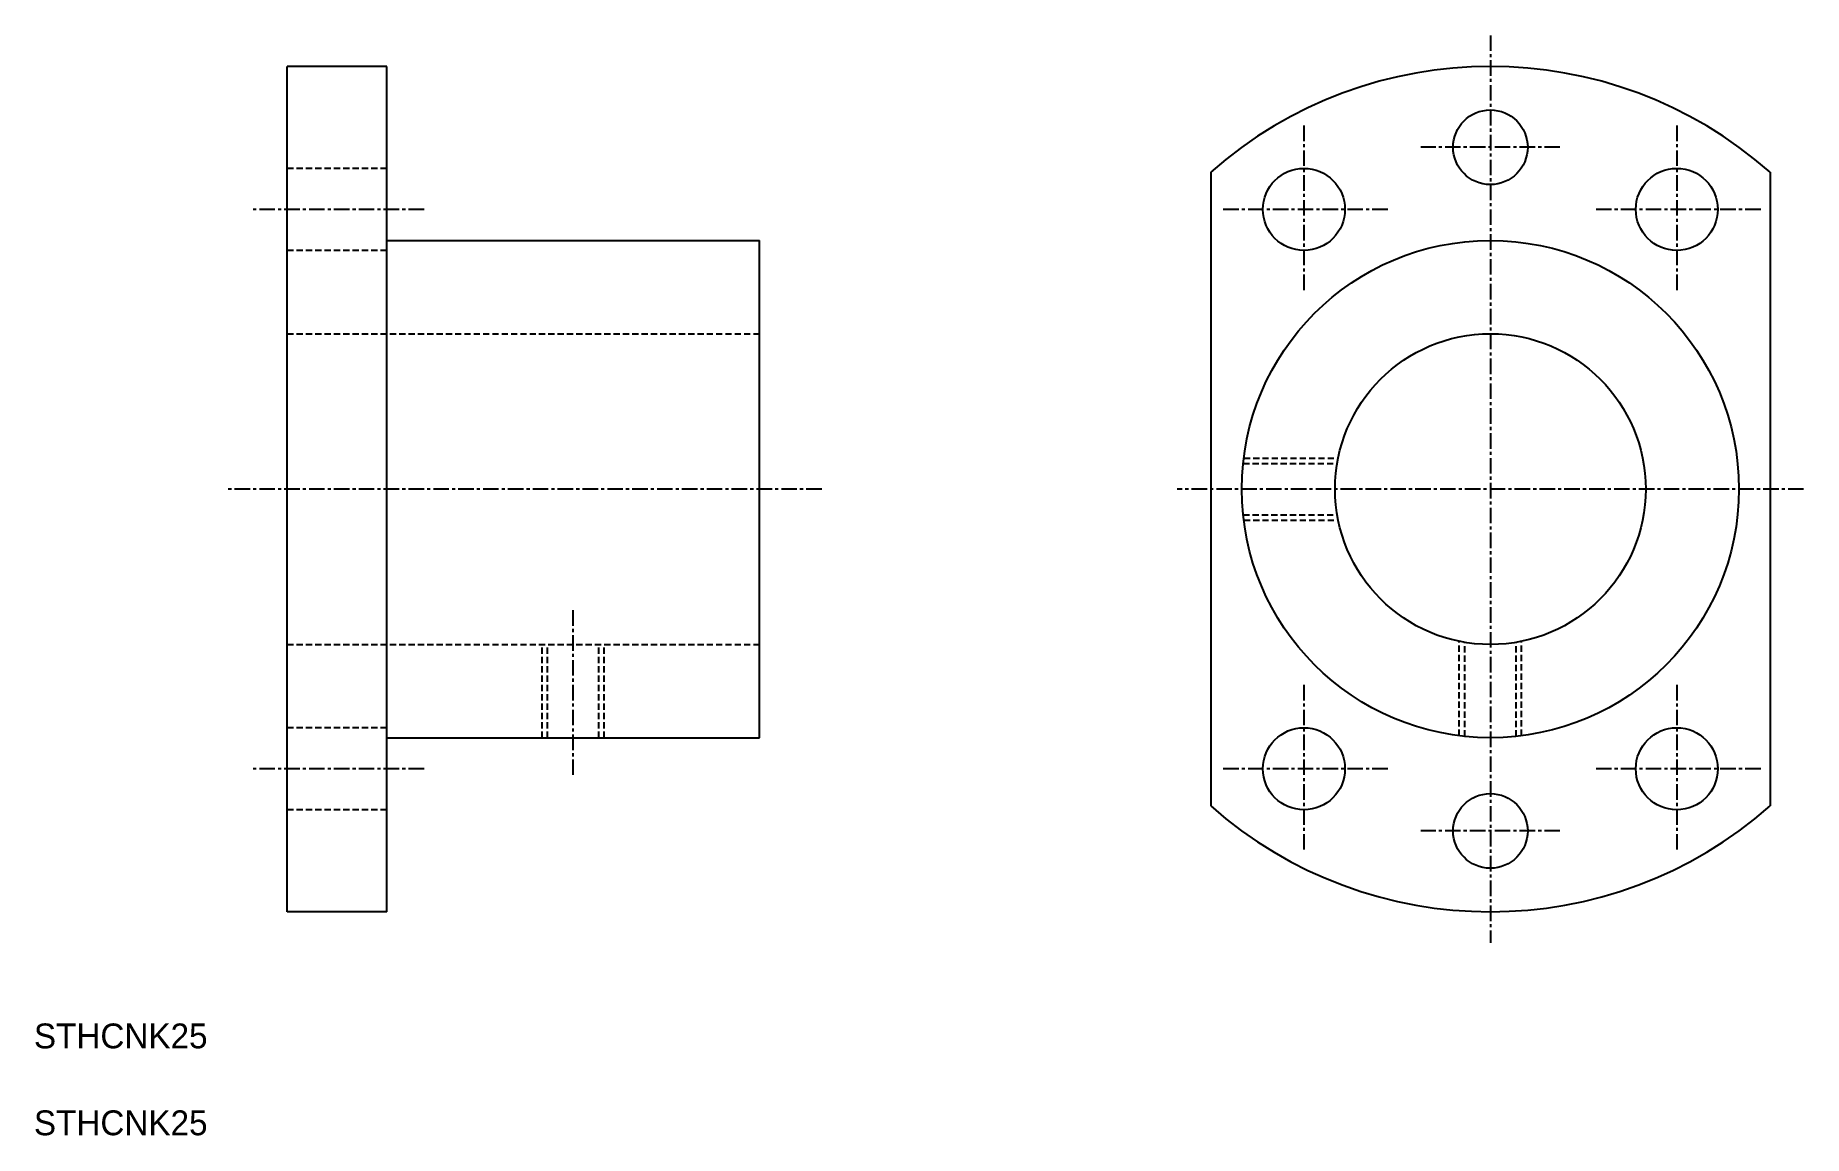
# Model space of a CAD drawing. Extents: x 51 to 193, y 45 to 133.
import ezdxf

# ---------------------------------------------------------------- set-up
doc = ezdxf.new("R2010")
doc.units = 0
doc.linetypes.add('CENTER', pattern=[2, 1.25, -0.25, 0.25, -0.25])
doc.linetypes.add('DASHED', pattern=[0.75, 0.5, -0.25])
doc.layers.get('0').update_dxf_attribs({"linetype": 'CONTINUOUS'})
doc.layers.add('CENTER', color=1, linetype='CENTER')

msp = doc.modelspace()

# ---------------------------------------------------------------- linework, layer by layer
at = {"color": 7, "linetype": 'CONTINUOUS'}
for p, q in [((70.96, 62.87), (70.96, 130.87)), ((78.96, 130.87), (70.96, 130.87)), ((78.96, 62.87), (78.96, 130.87)), ((145.26, 122.36), (145.26, 71.38)), ((190.26, 122.36), (190.26, 71.38)), ((78.96, 116.87), (108.96, 116.87)), ((108.96, 76.87), (108.96, 116.87)), ((78.96, 76.87), (108.96, 76.87)), ((78.96, 62.87), (70.96, 62.87))]:
    msp.add_line(p, q, dxfattribs=at)
at = {"color": 3, "linetype": 'DASHED'}
for p, q in [((78.96, 122.67), (70.96, 122.67)), ((78.96, 116.07), (70.96, 116.07)), ((70.96, 109.37), (108.96, 109.37)), ((147.87, 98.94), (155.44, 98.94)), ((147.92, 99.37), (155.52, 99.37)), ((147.87, 94.8), (155.44, 94.8)), ((147.92, 94.37), (155.52, 94.37)), ((70.96, 84.37), (108.96, 84.37)), ((91.46, 76.87), (91.46, 84.37)), ((91.89, 76.87), (91.89, 84.37)), ((96.03, 76.87), (96.03, 84.37)), ((96.46, 76.87), (96.46, 84.37)), ((165.26, 77.03), (165.26, 84.62)), ((165.7, 76.98), (165.7, 84.54)), ((169.83, 76.98), (169.83, 84.54)), ((170.26, 77.03), (170.26, 84.62)), ((78.96, 77.67), (70.96, 77.67)), ((78.96, 71.07), (70.96, 71.07))]:
    msp.add_line(p, q, dxfattribs=at)
at = {"color": 7, "linetype": 'CONTINUOUS'}
for centre, radius in [((167.76, 124.37), 3), ((152.76, 119.37), 3.3), ((182.76, 119.37), 3.3), ((167.76, 96.87), 20), ((167.76, 96.87), 12.5), ((152.76, 74.37), 3.3), ((182.76, 74.37), 3.3), ((167.76, 69.37), 3)]:
    msp.add_circle(centre, radius, dxfattribs=at)
for start, end in [(48.5654, 131.4346), (228.5654, 311.4346)]:
    msp.add_arc((167.76, 96.87), 34, start, end, dxfattribs=at)
at = {"layer": 'CENTER', "color": 1, "linetype": 'CENTER'}
for p, q in [((167.76, 133.37), (167.76, 60.37)), ((152.76, 126.12), (152.76, 112.62)), ((182.76, 126.12), (182.76, 112.62)), ((173.36, 124.37), (162.16, 124.37)), ((81.96, 119.37), (67.96, 119.37)), ((159.51, 119.37), (146.01, 119.37)), ((189.51, 119.37), (176.01, 119.37)), ((113.96, 96.87), (65.96, 96.87)), ((192.96, 96.87), (142.56, 96.87)), ((93.96, 73.87), (93.96, 87.37)), ((152.76, 81.12), (152.76, 67.62)), ((182.76, 81.12), (182.76, 67.62)), ((81.96, 74.37), (67.96, 74.37)), ((159.51, 74.37), (146.01, 74.37)), ((189.51, 74.37), (176.01, 74.37)), ((173.36, 69.37), (162.16, 69.37))]:
    msp.add_line(p, q, dxfattribs=at)

# ---------------------------------------------------------------- texts
at = {"color": 7, "linetype": 'CONTINUOUS'}
for p in [(50.57, 51.88), (50.57, 44.89)]:
    msp.add_text('STHCNK25', height=2, dxfattribs=at).set_placement(p)

doc.saveas('drawing.dxf')
